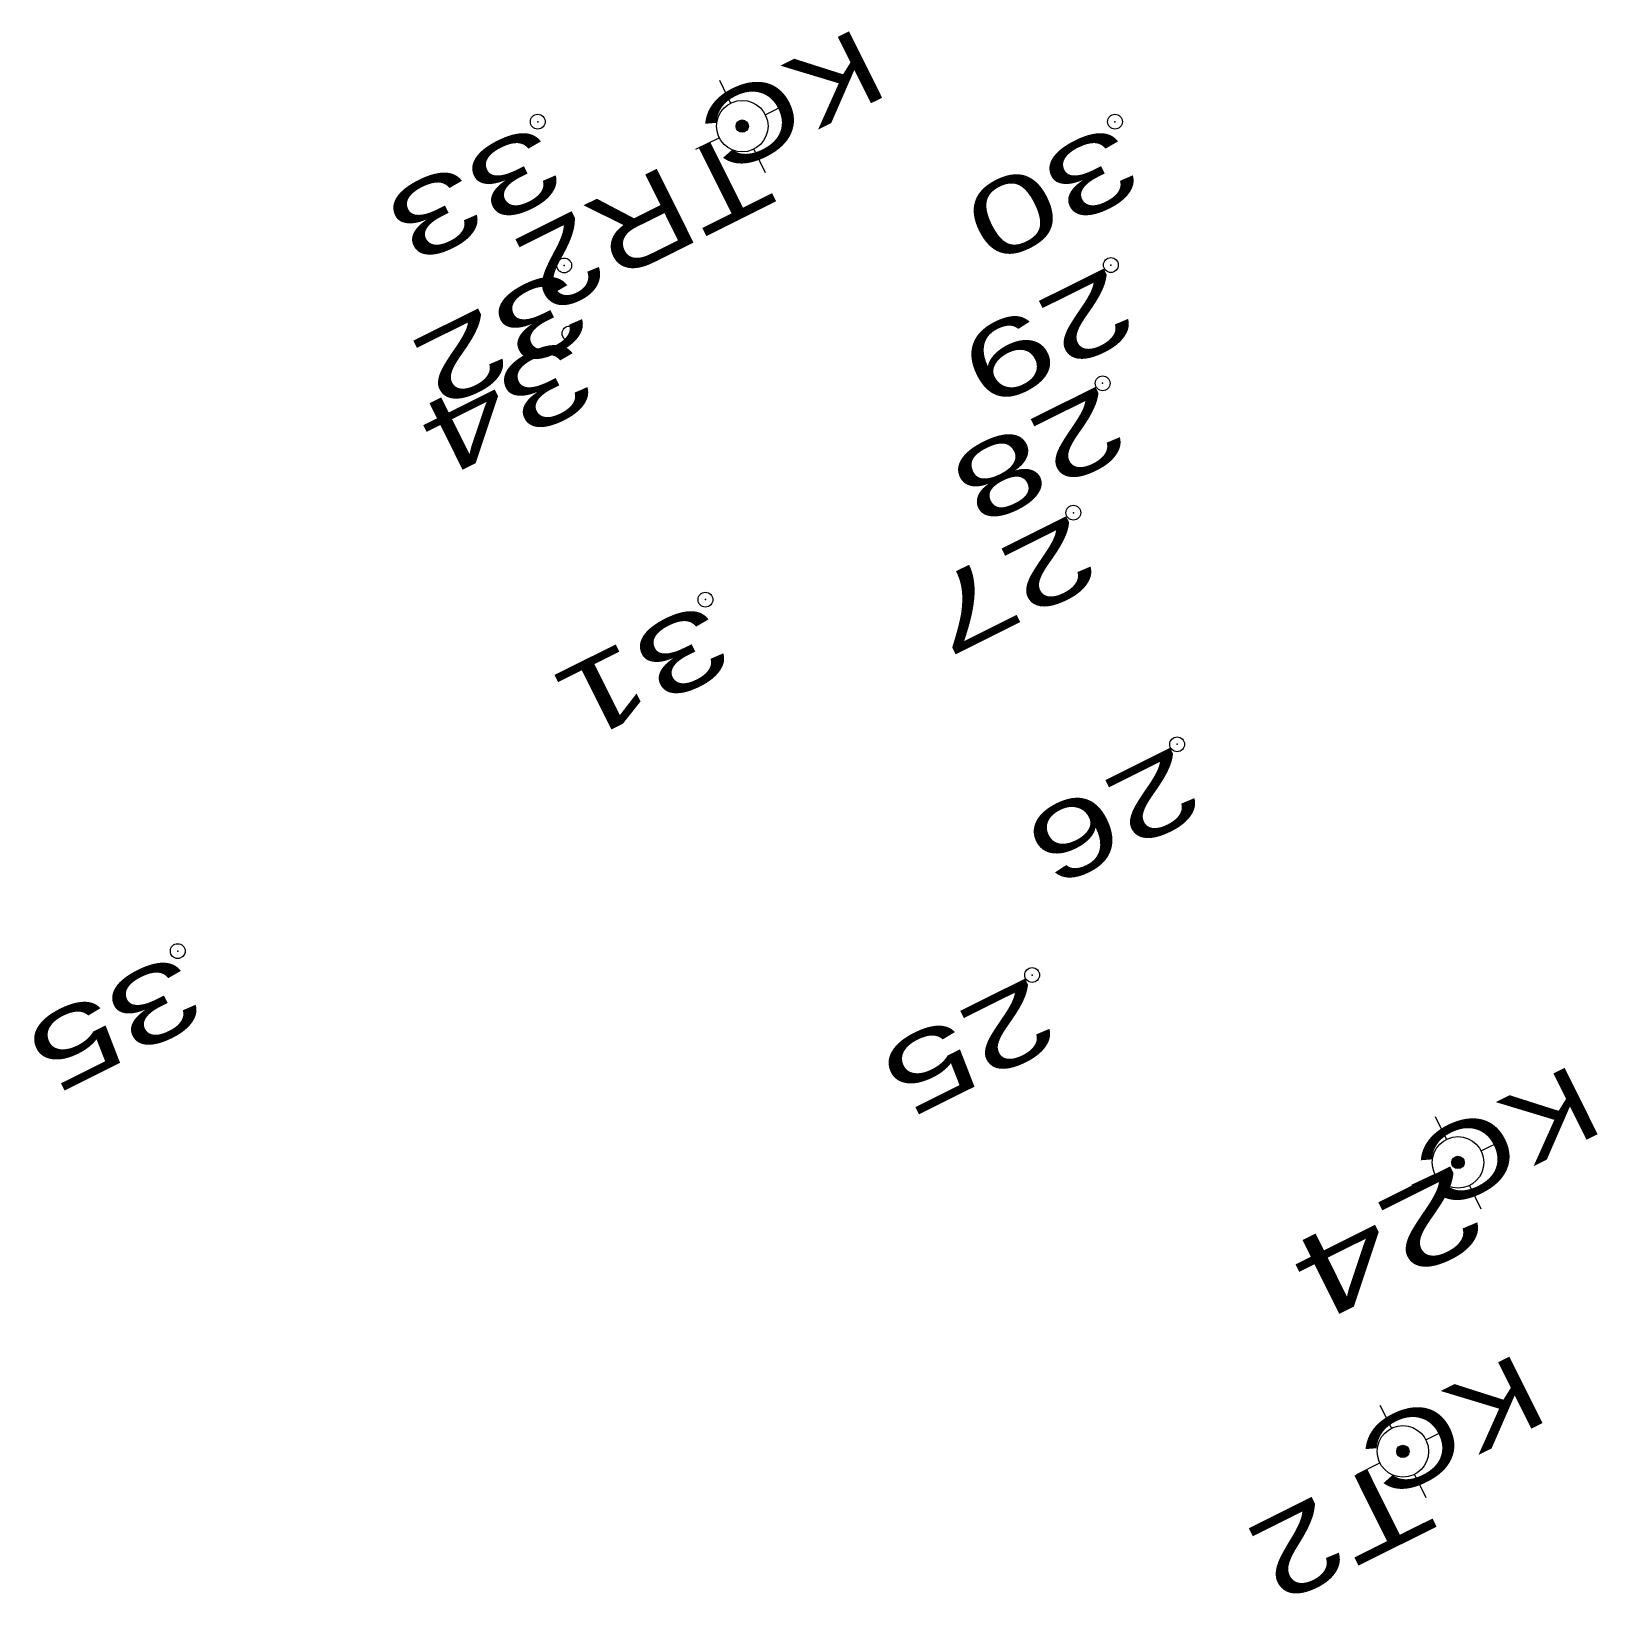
# Model space of a CAD drawing. Header units: metres. Extents: x 551965.2 to 552003.2, y 1839972 to 1840010.
import ezdxf
from ezdxf.enums import TextEntityAlignment as Align

# ---------------------------------------------------------------- set-up
doc = ezdxf.new("R2010")
doc.units = ezdxf.units.M
doc.header["$LTSCALE"] = 0.72
doc.header["$PDMODE"] = 32
doc.header["$PDSIZE"] = 0.36
doc.layers.add('12', color=7, linetype='Continuous')
doc.layers.add('9', color=7, linetype='Continuous')
doc.layers.add('7', color=7, linetype='Continuous', lineweight=13)

msp = doc.modelspace()

# ---------------------------------------------------------------- hatches: boundary and pattern name
at = {"layer": '7'}
for points in [[(551982.366, 1840007.7961, 1), (551982.4999, 1840007.5277, 1)], [(551999.7398, 1839982.6471, 1), (551999.8736, 1839982.3786, 1)], [(551998.4024, 1839975.6345, 1), (551998.5363, 1839975.366, 1)]]:
    msp.add_hatch(color=256, dxfattribs=at).paths.add_polyline_path(points)

# ---------------------------------------------------------------- linework, layer by layer
for p, q in [((551981.88, 1840008.78), (551982.15, 1840008.22)), ((551982.99, 1840007.94), (551983.55, 1840008.22)), ((551981.31, 1840007.1), (551981.87, 1840007.38)), ((551982.71, 1840007.1), (551982.99, 1840006.54)), ((551999.25, 1839983.63), (551999.53, 1839983.07)), ((552000.37, 1839982.79), (552000.93, 1839983.07)), ((551998.69, 1839981.96), (551999.25, 1839982.23)), ((552000.09, 1839981.95), (552000.36, 1839981.39)), ((551997.91, 1839976.62), (551998.19, 1839976.06)), ((551999.03, 1839975.78), (551999.59, 1839976.06)), ((551997.35, 1839974.94), (551997.91, 1839975.22)), ((551998.75, 1839974.94), (551999.03, 1839974.38))]:
    msp.add_line(p, q, dxfattribs=at)
for centre, radius in [((551982.433, 1840007.6619), 0.625), ((551982.433, 1840007.6619), 0.15), ((551999.8067, 1839982.5128), 0.625), ((551999.8067, 1839982.5128), 0.15), ((551998.4694, 1839975.5002), 0.625), ((551998.4694, 1839975.5002), 0.15)]:
    msp.add_circle(centre, radius, dxfattribs=at)
for p in [(551977.47, 1840007.77), (551991.48, 1840007.77), (551978.11, 1840004.28), (551991.38, 1840004.29), (551978.24, 1840002.63), (551991.18, 1840001.42), (551990.47, 1839998.28), (551981.54, 1839996.17), (551992.99, 1839992.66), (551968.73, 1839987.64), (551989.47, 1839987.06)]:
    msp.add_point(p, dxfattribs=at)

# ---------------------------------------------------------------- texts
at = {"layer": '12', "width": 1.6}
for s, p in [('33', (551977.47, 1840007.77)), ('30', (551991.48, 1840007.77)), ('29', (551991.38, 1840004.29)), ('32', (551978.11, 1840004.28)), ('34', (551978.24, 1840002.63)), ('28', (551991.18, 1840001.42)), ('27', (551990.47, 1839998.28)), ('31', (551981.54, 1839996.17)), ('26', (551992.99, 1839992.66)), ('35', (551968.73, 1839987.64)), ('25', (551989.47, 1839987.06))]:
    msp.add_text(s, height=1.8, rotation=206.502, dxfattribs=at).set_placement(p)
at = {"layer": '7'}
for s, width, p in [('TR2', 1.25, (551982.43, 1840007.66)), ('24', 1.6, (551999.81, 1839982.51)), ('T2', 1.4, (551998.47, 1839975.5))]:
    msp.add_text(s, height=2, rotation=206.502, dxfattribs=dict(at, width=width)).set_placement(p)
at = {"layer": '9', "width": 1.35}
for p in [(551981.2232, 1840008.0671), (551998.5932, 1839982.9121), (551997.2532, 1839975.9021)]:
    msp.add_text('KC', height=1.8, rotation=206.502, dxfattribs=at).set_placement(p, align=Align.RIGHT)

doc.saveas('drawing.dxf')
